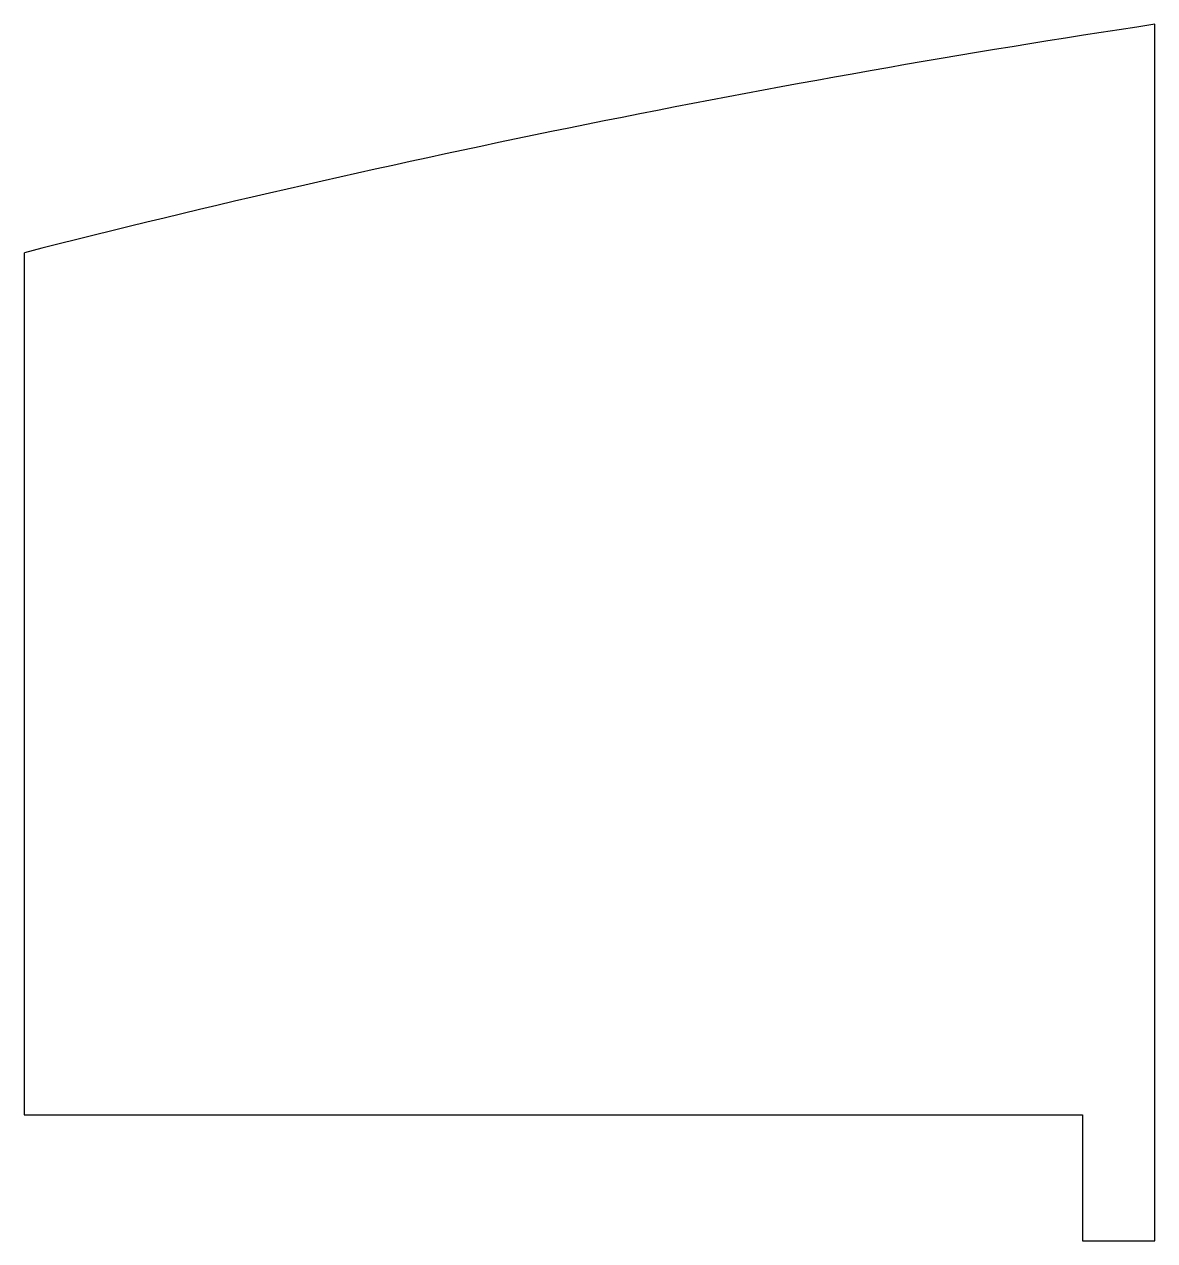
# Model space of a CAD drawing. Header units: millimetres. Extents: x 0 to 485, y -54 to 468.
import ezdxf

# ---------------------------------------------------------------- set-up
doc = ezdxf.new("R2010")
doc.units = ezdxf.units.MM

msp = doc.modelspace()

# ---------------------------------------------------------------- linework, layer by layer
at = {"color": 7, "linetype": 'Continuous', "lineweight": 25}
for p, q in [((485, -54), (485, 468)), ((0, 370), (0, 0)), ((0, 0), (454, 0)), ((454, 0), (454, -54)), ((454, -54), (485, -54))]:
    msp.add_line(p, q, dxfattribs=at)
msp.add_arc((1226.14, -4449.01), 4972.55, 98.57164, 104.27531, dxfattribs=at)

doc.saveas('drawing.dxf')
